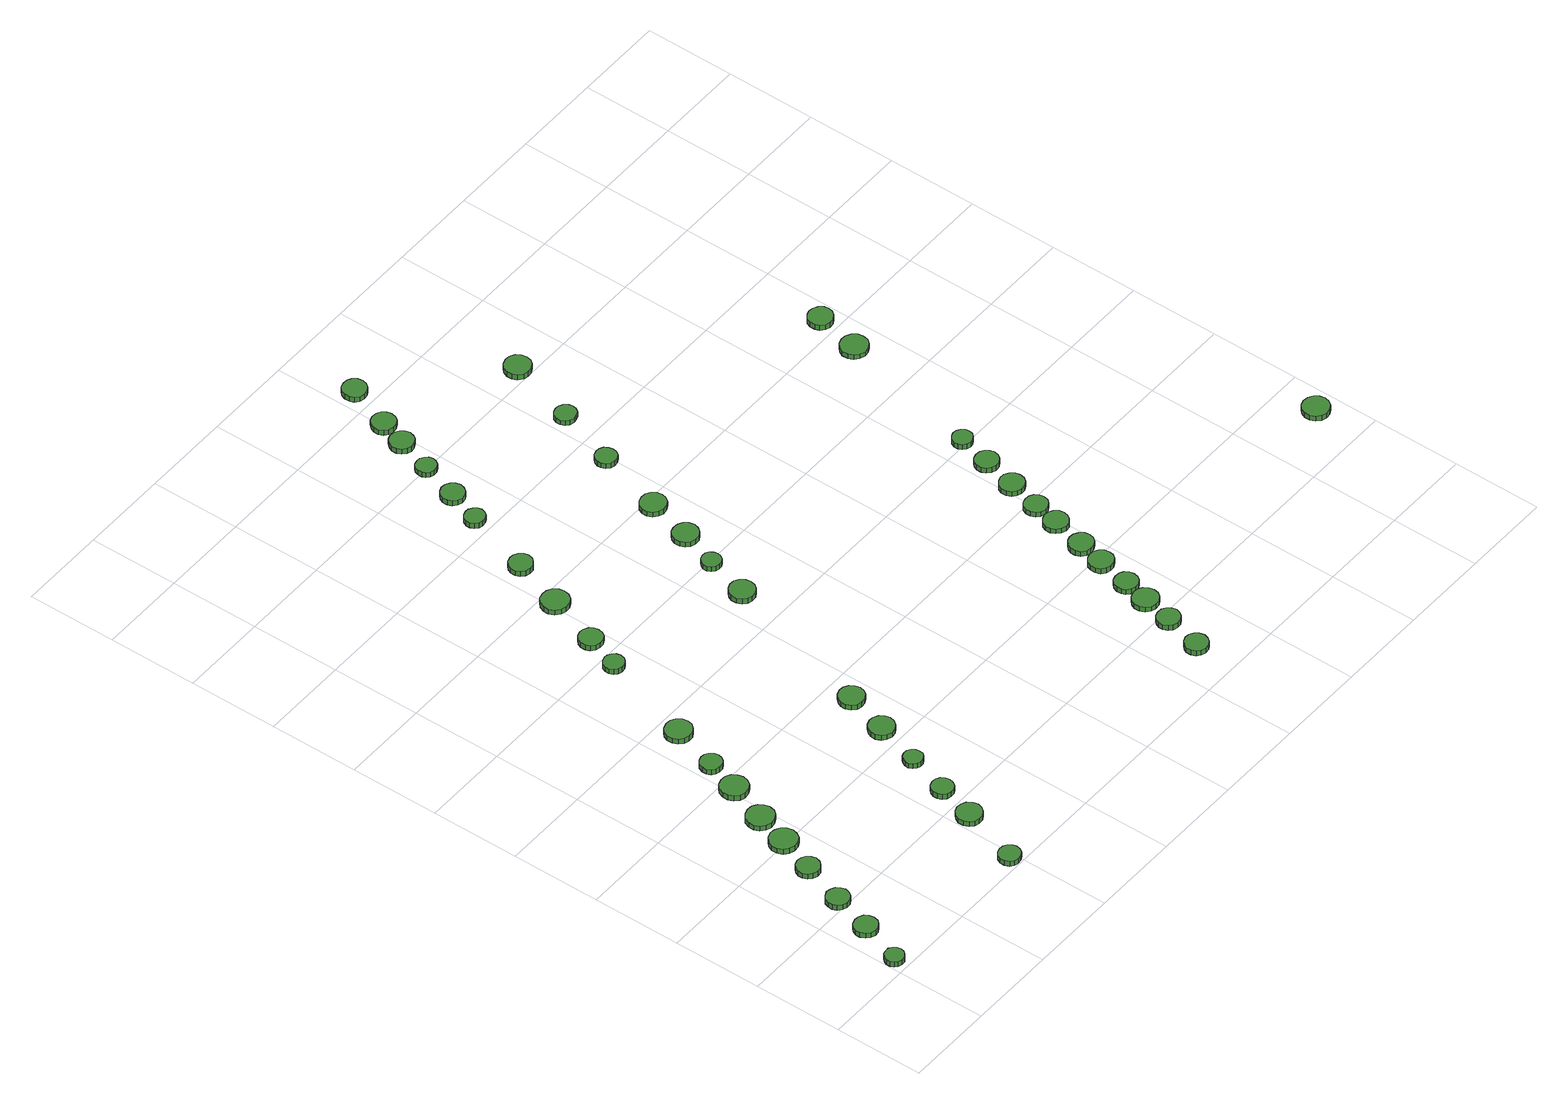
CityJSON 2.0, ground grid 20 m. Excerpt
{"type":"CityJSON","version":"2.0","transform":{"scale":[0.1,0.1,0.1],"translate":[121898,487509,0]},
"CityObjects":{
"tree1":{"type":"SolitaryVegetationObject","attributes":{"function":"something"},"geometry":[{"type":"MultiSurface","lod":"1","boundaries":[[[0,1,2,3,4,5,6,7,8,9,10,11,12,13,14]],[[15,16,17,18,19,20,21,22,23,24,25,26,27,28,29]],[[0,29,28,1]],[[1,28,27,2]],[[2,27,26,3]],[[3,26,25,4]],[[4,25,24,5]],[[5,24,23,6]],[[6,23,22,7]],[[7,22,21,8]],[[8,21,20,9]],[[9,20,19,10]],[[10,19,18,11]],[[11,18,17,12]],[[12,17,16,13]],[[13,16,15,14]],[[14,15,29,0]]]}]},
"tree2":{"type":"SolitaryVegetationObject","attributes":{"function":"something"},"geometry":[{"type":"MultiSurface","lod":"1","boundaries":[[[30,31,32,33,34,35,36,37,38,39,40,41,42,43,44]],[[45,46,47,48,49,50,51,52,53,54,55,56,57,58,59]],[[30,59,58,31]],[[31,58,57,32]],[[32,57,56,33]],[[33,56,55,34]],[[34,55,54,35]],[[35,54,53,36]],[[36,53,52,37]],[[37,52,51,38]],[[38,51,50,39]],[[39,50,49,40]],[[40,49,48,41]],[[41,48,47,42]],[[42,47,46,43]],[[43,46,45,44]],[[44,45,59,30]]]}]},
"tree3":{"type":"SolitaryVegetationObject","attributes":{"function":"something"},"geometry":[{"type":"MultiSurface","lod":"1","boundaries":[[[60,61,62,63,64,65,66,67,68,69,70,71,72,73,74]],[[75,76,77,78,79,80,81,82,83,84,85,86,87,88,89]],[[60,89,88,61]],[[61,88,87,62]],[[62,87,86,63]],[[63,86,85,64]],[[64,85,84,65]],[[65,84,83,66]],[[66,83,82,67]],[[67,82,81,68]],[[68,81,80,69]],[[69,80,79,70]],[[70,79,78,71]],[[71,78,77,72]],[[72,77,76,73]],[[73,76,75,74]],[[74,75,89,60]]]}]},
"tree4":{"type":"SolitaryVegetationObject","attributes":{"function":"something"},"geometry":[{"type":"MultiSurface","lod":"1","boundaries":[[[90,91,92,93,94,95,96,97,98,99,100,101,102,103,104]],[[105,106,107,108,109,110,111,112,113,114,115,116,117,118,119]],[[90,119,118,91]],[[91,118,117,92]],[[92,117,116,93]],[[93,116,115,94]],[[94,115,114,95]],[[95,114,113,96]],[[96,113,112,97]],[[97,112,111,98]],[[98,111,110,99]],[[99,110,109,100]],[[100,109,108,101]],[[101,108,107,102]],[[102,107,106,103]],[[103,106,105,104]],[[104,105,119,90]]]}]},
"tree5":{"type":"SolitaryVegetationObject","attributes":{"function":"something"},"geometry":[{"type":"MultiSurface","lod":"1","boundaries":[[[120,121,122,123,124,125,126,127,128,129,130,131,132,133,134]],[[135,136,137,138,139,140,141,142,143,144,145,146,147,148,149]],[[120,149,148,121]],[[121,148,147,122]],[[122,147,146,123]],[[123,146,145,124]],[[124,145,144,125]],[[125,144,143,126]],[[126,143,142,127]],[[127,142,141,128]],[[128,141,140,129]],[[129,140,139,130]],[[130,139,138,131]],[[131,138,137,132]],[[132,137,136,133]],[[133,136,135,134]],[[134,135,149,120]]]}]},
"tree6":{"type":"SolitaryVegetationObject","attributes":{"function":"something"},"geometry":[{"type":"MultiSurface","lod":"1","boundaries":[[[150,151,152,153,154,155,156,157,158,159,160,161,162,163,164]],[[165,166,167,168,169,170,171,172,173,174,175,176,177,178,179]],[[150,179,178,151]],[[151,178,177,152]],[[152,177,176,153]],[[153,176,175,154]],[[154,175,174,155]],[[155,174,173,156]],[[156,173,172,157]],[[157,172,171,158]],[[158,171,170,159]],[[159,170,169,160]],[[160,169,168,161]],[[161,168,167,162]],[[162,167,166,163]],[[163,166,165,164]],[[164,165,179,150]]]}]},
"tree7":{"type":"SolitaryVegetationObject","attributes":{"function":"something"},"geometry":[{"type":"MultiSurface","lod":"1","boundaries":[[[180,181,182,183,184,185,186,187,188,189,190,191,192,193,194]],[[195,196,197,198,199,200,201,202,203,204,205,206,207,208,209]],[[180,209,208,181]],[[181,208,207,182]],[[182,207,206,183]],[[183,206,205,184]],[[184,205,204,185]],[[185,204,203,186]],[[186,203,202,187]],[[187,202,201,188]],[[188,201,200,189]],[[189,200,199,190]],[[190,199,198,191]],[[191,198,197,192]],[[192,197,196,193]],[[193,196,195,194]],[[194,195,209,180]]]}]},
"tree8":{"type":"SolitaryVegetationObject","attributes":{"function":"something"},"geometry":[{"type":"MultiSurface","lod":"1","boundaries":[[[210,211,212,213,214,215,216,217,218,219,220,221,222,223,224]],[[225,226,227,228,229,230,231,232,233,234,235,236,237,238,239]],[[210,239,238,211]],[[211,238,237,212]],[[212,237,236,213]],[[213,236,235,214]],[[214,235,234,215]],[[215,234,233,216]],[[216,233,232,217]],[[217,232,231,218]],[[218,231,230,219]],[[219,230,229,220]],[[220,229,228,221]],[[221,228,227,222]],[[222,227,226,223]],[[223,226,225,224]],[[224,225,239,210]]]}]},
"tree9":{"type":"SolitaryVegetationObject","attributes":{"function":"something"},"geometry":[{"type":"MultiSurface","lod":"1","boundaries":[[[240,241,242,243,244,245,246,247,248,249,250,251,252,253,254]],[[255,256,257,258,259,260,261,262,263,264,265,266,267,268,269]],[[240,269,268,241]],[[241,268,267,242]],[[242,267,266,243]],[[243,266,265,244]],[[244,265,264,245]],[[245,264,263,246]],[[246,263,262,247]],[[247,262,261,248]],[[248,261,260,249]],[[249,260,259,250]],[[250,259,258,251]],[[251,258,257,252]],[[252,257,256,253]],[[253,256,255,254]],[[254,255,269,240]]]}]},
"tree10":{"type":"SolitaryVegetationObject","attributes":{"function":"something"},"geometry":[{"type":"MultiSurface","lod":"1","boundaries":[[[270,271,272,273,274,275,276,277,278,279,280,281,282,283,284]],[[285,286,287,288,289,290,291,292,293,294,295,296,297,298,299]],[[270,299,298,271]],[[271,298,297,272]],[[272,297,296,273]],[[273,296,295,274]],[[274,295,294,275]],[[275,294,293,276]],[[276,293,292,277]],[[277,292,291,278]],[[278,291,290,279]],[[279,290,289,280]],[[280,289,288,281]],[[281,288,287,282]],[[282,287,286,283]],[[283,286,285,284]],[[284,285,299,270]]]}]},
"tree11":{"type":"SolitaryVegetationObject","attributes":{"function":"something"},"geometry":[{"type":"MultiSurface","lod":"1","boundaries":[[[300,301,302,303,304,305,306,307,308,309,310,311,312,313,314]],[[315,316,317,318,319,320,321,322,323,324,325,326,327,328,329]],[[300,329,328,301]],[[301,328,327,302]],[[302,327,326,303]],[[303,326,325,304]],[[304,325,324,305]],[[305,324,323,306]],[[306,323,322,307]],[[307,322,321,308]],[[308,321,320,309]],[[309,320,319,310]],[[310,319,318,311]],[[311,318,317,312]],[[312,317,316,313]],[[313,316,315,314]],[[314,315,329,300]]]}]},
"tree12":{"type":"SolitaryVegetationObject","attributes":{"function":"something"},"geometry":[{"type":"MultiSurface","lod":"1","boundaries":[[[330,331,332,333,334,335,336,337,338,339,340,341,342,343,344]],[[345,346,347,348,349,350,351,352,353,354,355,356,357,358,359]],[[330,359,358,331]],[[331,358,357,332]],[[332,357,356,333]],[[333,356,355,334]],[[334,355,354,335]],[[335,354,353,336]],[[336,353,352,337]],[[337,352,351,338]],[[338,351,350,339]],[[339,350,349,340]],[[340,349,348,341]],[[341,348,347,342]],[[342,347,346,343]],[[343,346,345,344]],[[344,345,359,330]]]}]},
"tree13":{"type":"SolitaryVegetationObject","attributes":{"function":"something"},"geometry":[{"type":"MultiSurface","lod":"1","boundaries":[[[360,361,362,363,364,365,366,367,368,369,370,371,372,373,374]],[[375,376,377,378,379,380,381,382,383,384,385,386,387,388,389]],[[360,389,388,361]],[[361,388,387,362]],[[362,387,386,363]],[[363,386,385,364]],[[364,385,384,365]],[[365,384,383,366]],[[366,383,382,367]],[[367,382,381,368]],[[368,381,380,369]],[[369,380,379,370]],[[370,379,378,371]],[[371,378,377,372]],[[372,377,376,373]],[[373,376,375,374]],[[374,375,389,360]]]}]},
"tree14":{"type":"SolitaryVegetationObject","attributes":{"function":"something"},"geometry":[{"type":"MultiSurface","lod":"1","boundaries":[[[390,391,392,393,394,395,396,397,398,399,400,401,402,403,404]],[[405,406,407,408,409,410,411,412,413,414,415,416,417,418,419]],[[390,419,418,391]],[[391,418,417,392]],[[392,417,416,393]],[[393,416,415,394]],[[394,415,414,395]],[[395,414,413,396]],[[396,413,412,397]],[[397,412,411,398]],[[398,411,410,399]],[[399,410,409,400]],[[400,409,408,401]],[[401,408,407,402]],[[402,407,406,403]],[[403,406,405,404]],[[404,405,419,390]]]}]},
"tree15":{"type":"SolitaryVegetationObject","attributes":{"function":"something"},"geometry":[{"type":"MultiSurface","lod":"1","boundaries":[[[420,421,422,423,424,425,426,427,428,429,430,431,432,433,434]],[[435,436,437,438,439,440,441,442,443,444,445,446,447,448,449]],[[420,449,448,421]],[[421,448,447,422]],[[422,447,446,423]],[[423,446,445,424]],[[424,445,444,425]],[[425,444,443,426]],[[426,443,442,427]],[[427,442,441,428]],[[428,441,440,429]],[[429,440,439,430]],[[430,439,438,431]],[[431,438,437,432]],[[432,437,436,433]],[[433,436,435,434]],[[434,435,449,420]]]}]},
"tree16":{"type":"SolitaryVegetationObject","attributes":{"function":"something"},"geometry":[{"type":"MultiSurface","lod":"1","boundaries":[[[450,451,452,453,454,455,456,457,458,459,460,461,462,463,464]],[[465,466,467,468,469,470,471,472,473,474,475,476,477,478,479]],[[450,479,478,451]],[[451,478,477,452]],[[452,477,476,453]],[[453,476,475,454]],[[454,475,474,455]],[[455,474,473,456]],[[456,473,472,457]],[[457,472,471,458]],[[458,471,470,459]],[[459,470,469,460]],[[460,469,468,461]],[[461,468,467,462]],[[462,467,466,463]],[[463,466,465,464]],[[464,465,479,450]]]}]},
"tree17":{"type":"SolitaryVegetationObject","attributes":{"function":"something"},"geometry":[{"type":"MultiSurface","lod":"1","boundaries":[[[480,481,482,483,484,485,486,487,488,489,490,491,492,493,494]],[[495,496,497,498,499,500,501,502,503,504,505,506,507,508,509]],[[480,509,508,481]],[[481,508,507,482]],[[482,507,506,483]],[[483,506,505,484]],[[484,505,504,485]],[[485,504,503,486]],[[486,503,502,487]],[[487,502,501,488]],[[488,501,500,489]],[[489,500,499,490]],[[490,499,498,491]],[[491,498,497,492]],[[492,497,496,493]],[[493,496,495,494]],[[494,495,509,480]]]}]},
"tree18":{"type":"SolitaryVegetationObject","attributes":{"function":"something"},"geometry":[{"type":"MultiSurface","lod":"1","boundaries":[[[510,511,512,513,514,515,516,517,518,519,520,521,522,523,524]],[[525,526,527,528,529,530,531,532,533,534,535,536,537,538,539]],[[510,539,538,511]],[[511,538,537,512]],[[512,537,536,513]],[[513,536,535,514]],[[514,535,534,515]],[[515,534,533,516]],[[516,533,532,517]],[[517,532,531,518]],[[518,531,530,519]],[[519,530,529,520]],[[520,529,528,521]],[[521,528,527,522]],[[522,527,526,523]],[[523,526,525,524]],[[524,525,539,510]]]}]},
"tree19":{"type":"SolitaryVegetationObject","attributes":{"function":"something"},"geometry":[{"type":"MultiSurface","lod":"1","boundaries":[[[540,541,542,543,544,545,546,547,548,549,550,551,552,553,554]],[[555,556,557,558,559,560,561,562,563,564,565,566,567,568,569]],[[540,569,568,541]],[[541,568,567,542]],[[542,567,566,543]],[[543,566,565,544]],[[544,565,564,545]],[[545,564,563,546]],[[546,563,562,547]],[[547,562,561,548]],[[548,561,560,549]],[[549,560,559,550]],[[550,559,558,551]],[[551,558,557,552]],[[552,557,556,553]],[[553,556,555,554]],[[554,555,569,540]]]}]},
"tree20":{"type":"SolitaryVegetationObject","attributes":{"function":"something"},"geometry":[{"type":"MultiSurface","lod":"1","boundaries":[[[570,571,572,573,574,575,576,577,578,579,580,581,582,583,584]],[[585,586,587,588,589,590,591,592,593,594,595,596,597,598,599]],[[570,599,598,571]],[[571,598,597,572]],[[572,597,596,573]],[[573,596,595,574]],[[574,595,594,575]],[[575,594,593,576]],[[576,593,592,577]],[[577,592,591,578]],[[578,591,590,579]],[[579,590,589,580]],[[580,589,588,581]],[[581,588,587,582]],[[582,587,586,583]],[[583,586,585,584]],[[584,585,599,570]]]}]},
"tree21":{"type":"SolitaryVegetationObject","attributes":{"function":"something"},"geometry":[{"type":"MultiSurface","lod":"1","boundaries":[[[600,601,602,603,604,605,606,607,608,609,610,611,612,613,614]],[[615,616,617,618,619,620,621,622,623,624,625,626,627,628,629]],[[600,629,628,601]],[[601,628,627,602]],[[602,627,626,603]],[[603,626,625,604]],[[604,625,624,605]],[[605,624,623,606]],[[606,623,622,607]],[[607,622,621,608]],[[608,621,620,609]],[[609,620,619,610]],[[610,619,618,611]],[[611,618,617,612]],[[612,617,616,613]],[[613,616,615,614]],[[614,615,629,600]]]}]},
"tree22":{"type":"SolitaryVegetationObject","attributes":{"function":"something"},"geometry":[{"type":"MultiSurface","lod":"1","boundaries":[[[630,631,632,633,634,635,636,637,638,639,640,641,642,643,644]],[[645,646,647,648,649,650,651,652,653,654,655,656,657,658,659]],[[630,659,658,631]],[[631,658,657,632]],[[632,657,656,633]],[[633,656,655,634]],[[634,655,654,635]],[[635,654,653,636]],[[636,653,652,637]],[[637,652,651,638]],[[638,651,650,639]],[[639,650,649,640]],[[640,649,648,641]],[[641,648,647,642]],[[642,647,646,643]],[[643,646,645,644]],[[644,645,659,630]]]}]},
"tree23":{"type":"SolitaryVegetationObject","attributes":{"function":"something"},"geometry":[{"type":"MultiSurface","lod":"1","boundaries":[[[660,661,662,663,664,665,666,667,668,669,670,671,672,673,674]],[[675,676,677,678,679,680,681,682,683,684,685,686,687,688,689]],[[660,689,688,661]],[[661,688,687,662]],[[662,687,686,663]],[[663,686,685,664]],[[664,685,684,665]],[[665,684,683,666]],[[666,683,682,667]],[[667,682,681,668]],[[668,681,680,669]],[[669,680,679,670]],[[670,679,678,671]],[[671,678,677,672]],[[672,677,676,673]],[[673,676,675,674]],[[674,675,689,660]]]}]},
"tree24":{"type":"SolitaryVegetationObject","attributes":{"function":"something"},"geometry":[{"type":"MultiSurface","lod":"1","boundaries":[[[690,691,692,693,694,695,696,697,698,699,700,701,702,703,704]],[[705,706,707,708,709,710,711,712,713,714,715,716,717,718,719]],[[690,719,718,691]],[[691,718,717,692]],[[692,717,716,693]],[[693,716,715,694]],[[694,715,714,695]],[[695,714,713,696]],[[696,713,712,697]],[[697,712,711,698]],[[698,711,710,699]],[[699,710,709,700]],[[700,709,708,701]],[[701,708,707,702]],[[702,707,706,703]],[[703,706,705,704]],[[704,705,719,690]]]}]},
"tree25":{"type":"SolitaryVegetationObject","attributes":{"function":"something"},"geometry":[{"type":"MultiSurface","lod":"1","boundaries":[[[720,721,722,723,724,725,726,727,728,729,730,731,732,733,734]],[[735,736,737,738,739,740,741,742,743,744,745,746,747,748,749]],[[720,749,748,721]],[[721,748,747,722]],[[722,747,746,723]],[[723,746,745,724]],[[724,745,744,725]],[[725,744,743,726]],[[726,743,742,727]],[[727,742,741,728]],[[728,741,740,729]],[[729,740,739,730]],[[730,739,738,731]],[[731,738,737,732]],[[732,737,736,733]],[[733,736,735,734]],[[734,735,749,720]]]}]},
"tree26":{"type":"SolitaryVegetationObject","attributes":{"function":"something"},"geometry":[{"type":"MultiSurface","lod":"1","boundaries":[[[750,751,752,753,754,755,756,757,758,759,760,761,762,763,764]],[[765,766,767,768,769,770,771,772,773,774,775,776,777,778,779]],[[750,779,778,751]],[[751,778,777,752]],[[752,777,776,753]],[[753,776,775,754]],[[754,775,774,755]],[[755,774,773,756]],[[756,773,772,757]],[[757,772,771,758]],[[758,771,770,759]],[[759,770,769,760]],[[760,769,768,761]],[[761,768,767,762]],[[762,767,766,763]],[[763,766,765,764]],[[764,765,779,750]]]}]},
"tree27":{"type":"SolitaryVegetationObject","attributes":{"function":"something"},"geometry":[{"type":"MultiSurface","lod":"1","boundaries":[[[780,781,782,783,784,785,786,787,788,789,790,791,792,793,794]],[[795,796,797,798,799,800,801,802,803,804,805,806,807,808,809]],[[780,809,808,781]],[[781,808,807,782]],[[782,807,806,783]],[[783,806,805,784]],[[784,805,804,785]],[[785,804,803,786]],[[786,803,802,787]],[[787,802,801,788]],[[788,801,800,789]],[[789,800,799,790]],[[790,799,798,791]],[[791,798,797,792]],[[792,797,796,793]],[[793,796,795,794]],[[794,795,809,780]]]}]},
"tree28":{"type":"SolitaryVegetationObject","attributes":{"function":"something"},"geometry":[{"type":"MultiSurface","lod":"1","boundaries":[[[810,811,812,813,814,815,816,817,818,819,820,821,822,823,824]],[[825,826,827,828,829,830,831,832,833,834,835,836,837,838,839]],[[810,839,838,811]],[[811,838,837,812]],[[812,837,836,813]],[[813,836,835,814]],[[814,835,834,815]],[[815,834,833,816]],[[816,833,832,817]],[[817,832,831,818]],[[818,831,830,819]],[[819,830,829,820]],[[820,829,828,821]],[[821,828,827,822]],[[822,827,826,823]],[[823,826,825,824]],[[824,825,839,810]]]}]},
"tree29":{"type":"SolitaryVegetationObject","attributes":{"function":"something"},"geometry":[{"type":"MultiSurface","lod":"1","boundaries":[[[840,841,842,843,844,845,846,847,848,849,850,851,852,853,854]],[[855,856,857,858,859,860,861,862,863,864,865,866,867,868,869]],[[840,869,868,841]],[[841,868,867,842]],[[842,867,866,843]],[[843,866,865,844]],[[844,865,864,845]],[[845,864,863,846]],[[846,863,862,847]],[[847,862,861,848]],[[848,861,860,849]],[[849,860,859,850]],[[850,859,858,851]],[[851,858,857,852]],[[852,857,856,853]],[[853,856,855,854]],[[854,855,869,840]]]}]},
"tree30":{"type":"SolitaryVegetationObject","attributes":{"function":"something"},"geometry":[{"type":"MultiSurface","lod":"1","boundaries":[[[870,871,872,873,874,875,876,877,878,879,880,881,882,883,884]],[[885,886,887,888,889,890,891,892,893,894,895,896,897,898,899]],[[870,899,898,871]],[[871,898,897,872]],[[872,897,896,873]],[[873,896,895,874]],[[874,895,894,875]],[[875,894,893,876]],[[876,893,892,877]],[[877,892,891,878]],[[878,891,890,879]],[[879,890,889,880]],[[880,889,888,881]],[[881,888,887,882]],[[882,887,886,883]],[[883,886,885,884]],[[884,885,899,870]]]}]},
"tree31":{"type":"SolitaryVegetationObject","attributes":{"function":"something"},"geometry":[{"type":"MultiSurface","lod":"1","boundaries":[[[900,901,902,903,904,905,906,907,908,909,910,911,912,913,914]],[[915,916,917,918,919,920,921,922,923,924,925,926,927,928,929]],[[900,929,928,901]],[[901,928,927,902]],[[902,927,926,903]],[[903,926,925,904]],[[904,925,924,905]],[[905,924,923,906]],[[906,923,922,907]],[[907,922,921,908]],[[908,921,920,909]],[[909,920,919,910]],[[910,919,918,911]],[[911,918,917,912]],[[912,917,916,913]],[[913,916,915,914]],[[914,915,929,900]]]}]},
"tree32":{"type":"SolitaryVegetationObject","attributes":{"function":"something"},"geometry":[{"type":"MultiSurface","lod":"1","boundaries":[[[930,931,932,933,934,935,936,937,938,939,940,941,942,943,944]],[[945,946,947,948,949,950,951,952,953,954,955,956,957,958,959]],[[930,959,958,931]],[[931,958,957,932]],[[932,957,956,933]],[[933,956,955,934]],[[934,955,954,935]],[[935,954,953,936]],[[936,953,952,937]],[[937,952,951,938]],[[938,951,950,939]],[[939,950,949,940]],[[940,949,948,941]],[[941,948,947,942]],[[942,947,946,943]],[[943,946,945,944]],[[944,945,959,930]]]}]},
"tree33":{"type":"SolitaryVegetationObject","attributes":{"function":"something"},"geometry":[{"type":"MultiSurface","lod":"1","boundaries":[[[960,961,962,963,964,965,966,967,968,969,970,971,972,973,974]],[[975,976,977,978,979,980,981,982,983,984,985,986,987,988,989]],[[960,989,988,961]],[[961,988,987,962]],[[962,987,986,963]],[[963,986,985,964]],[[964,985,984,965]],[[965,984,983,966]],[[966,983,982,967]],[[967,982,981,968]],[[968,981,980,969]],[[969,980,979,970]],[[970,979,978,971]],[[971,978,977,972]],[[972,977,976,973]],[[973,976,975,974]],[[974,975,989,960]]]}]},
"tree34":{"type":"SolitaryVegetationObject","attributes":{"function":"something"},"geometry":[{"type":"MultiSurface","lod":"1","boundaries":[[[990,991,992,993,994,995,996,997,998,999,1000,1001,1002,1003,1004]],[[1005,1006,1007,1008,1009,1010,1011,1012,1013,1014,1015,1016,1017,1018,1019]],[[990,1019,1018,991]],[[991,1018,1017,992]],[[992,1017,1016,993]],[[993,1016,1015,994]],[[994,1015,1014,995]],[[995,1014,1013,996]],[[996,1013,1012,997]],[[997,1012,1011,998]],[[998,1011,1010,999]],[[999,1010,1009,1000]],[[1000,1009,1008,1001]],[[1001,1008,1007,1002]],[[1002,1007,1006,1003]],[[1003,1006,1005,1004]],[[1004,1005,1019,990]]]}]},
"tree35":{"type":"SolitaryVegetationObject","attributes":{"function":"something"},"geometry":[{"type":"MultiSurface","lod":"1","boundaries":[[[1020,1021,1022,1023,1024,1025,1026,1027,1028,1029,1030,1031,1032,1033,1034]],[[1035,1036,1037,1038,1039,1040,1041,1042,1043,1044,1045,1046,1047,1048,1049]],[[1020,1049,1048,1021]],[[1021,1048,1047,1022]],[[1022,1047,1046,1023]],[[1023,1046,1045,1024]],[[1024,1045,1044,1025]],[[1025,1044,1043,1026]],[[1026,1043,1042,1027]],[[1027,1042,1041,1028]],[[1028,1041,1040,1029]],[[1029,1040,1039,1030]],[[1030,1039,1038,1031]],[[1031,1038,1037,1032]],[[1032,1037,1036,1033]],[[1033,1036,1035,1034]],[[1034,1035,1049,1020]]]}]},
"tree36":{"type":"SolitaryVegetationObject","attributes":{"function":"something"},"geometry":[{"type":"MultiSurface","lod":"1","boundaries":[[[1050,1051,1052,1053,1054,1055,1056,1057,1058,1059,1060,1061,1062,1063,1064]],[[1065,1066,1067,1068,1069,1070,1071,1072,1073,1074,1075,1076,1077,1078,1079]],[[1050,1079,1078,1051]],[[1051,1078,1077,1052]],[[1052,1077,1076,1053]],[[1053,1076,1075,1054]],[[1054,1075,1074,1055]],[[1055,1074,1073,1056]],[[1056,1073,1072,1057]],[[1057,1072,1071,1058]],[[1058,1071,1070,1059]],[[1059,1070,1069,1060]],[[1060,1069,1068,1061]],[[1061,1068,1067,1062]],[[1062,1067,1066,1063]],[[1063,1066,1065,1064]],[[1064,1065,1079,1050]]]}]},
"tree37":{"type":"SolitaryVegetationObject","attributes":{"function":"something"},"geometry":[{"type":"MultiSurface","lod":"1","boundaries":[[[1080,1081,1082,1083,1084,1085,1086,1087,1088,1089,1090,1091,1092,1093,1094]],[[1095,1096,1097,1098,1099,1100,1101,1102,1103,1104,1105,1106,1107,1108,1109]],[[1080,1109,1108,1081]],[[1081,1108,1107,1082]],[[1082,1107,1106,1083]],[[1083,1106,1105,1084]],[[1084,1105,1104,1085]],[[1085,1104,1103,1086]],[[1086,1103,1102,1087]],[[1087,1102,1101,1088]],[[1088,1101,1100,1089]],[[1089,1100,1099,1090]],[[1090,1099,1098,1091]],[[1091,1098,1097,1092]],[[1092,1097,1096,1093]],[[1093,1096,1095,1094]],[[1094,1095,1109,1080]]]}]},
"tree38":{"type":"SolitaryVegetationObject","attributes":{"function":"something"},"geometry":[{"type":"MultiSurface","lod":"1","boundaries":[[[1110,1111,1112,1113,1114,1115,1116,1117,1118,1119,1120,1121,1122,1123,1124]],[[1125,1126,1127,1128,1129,1130,1131,1132,1133,1134,1135,1136,1137,1138,1139]],[[1110,1139,1138,1111]],[[1111,1138,1137,1112]],[[1112,1137,1136,1113]],[[1113,1136,1135,1114]],[[1114,1135,1134,1115]],[[1115,1134,1133,1116]],[[1116,1133,1132,1117]],[[1117,1132,1131,1118]],[[1118,1131,1130,1119]],[[1119,1130,1129,1120]],[[1120,1129,1128,1121]],[[1121,1128,1127,1122]],[[1122,1127,1126,1123]],[[1123,1126,1125,1124]],[[1124,1125,1139,1110]]]}]},
"tree39":{"type":"SolitaryVegetationObject","attributes":{"function":"something"},"geometry":[{"type":"MultiSurface","lod":"1","boundaries":[[[1140,1141,1142,1143,1144,1145,1146,1147,1148,1149,1150,1151,1152,1153,1154]],[[1155,1156,1157,1158,1159,1160,1161,1162,1163,1164,1165,1166,1167,1168,1169]],[[1140,1169,1168,1141]],[[1141,1168,1167,1142]],[[1142,1167,1166,1143]],[[1143,1166,1165,1144]],[[1144,1165,1164,1145]],[[1145,1164,1163,1146]],[[1146,1163,1162,1147]],[[1147,1162,1161,1148]],[[1148,1161,1160,1149]],[[1149,1160,1159,1150]],[[1150,1159,1158,1151]],[[1151,1158,1157,1152]],[[1152,1157,1156,1153]],[[1153,1156,1155,1154]],[[1154,1155,1169,1140]]]}]},
"tree40":{"type":"SolitaryVegetationObject","attributes":{"function":"something"},"geometry":[{"type":"MultiSurface","lod":"1","boundaries":[[[1170,1171,1172,1173,1174,1175,1176,1177,1178,1179,1180,1181,1182,1183,1184]],[[1185,1186,1187,1188,1189,1190,1191,1192,1193,1194,1195,1196,1197,1198,1199]],[[1170,1199,1198,1171]],[[1171,1198,1197,1172]],[[1172,1197,1196,1173]],[[1173,1196,1195,1174]],[[1174,1195,1194,1175]],[[1175,1194,1193,1176]],[[1176,1193,1192,1177]],[[1177,1192,1191,1178]],[[1178,1191,1190,1179]],[[1179,1190,1189,1180]],[[1180,1189,1188,1181]],[[1181,1188,1187,1182]],[[1182,1187,1186,1183]],[[1183,1186,1185,1184]],[[1184,1185,1199,1170]]]}]},
"tree41":{"type":"SolitaryVegetationObject","attributes":{"function":"something"},"geometry":[{"type":"MultiSurface","lod":"1","boundaries":[[[1200,1201,1202,1203,1204,1205,1206,1207,1208,1209,1210,1211,1212,1213,1214]],[[1215,1216,1217,1218,1219,1220,1221,1222,1223,1224,1225,1226,1227,1228,1229]],[[1200,1229,1228,1201]],[[1201,1228,1227,1202]],[[1202,1227,1226,1203]],[[1203,1226,1225,1204]],[[1204,1225,1224,1205]],[[1205,1224,1223,1206]],[[1206,1223,1222,1207]],[[1207,1222,1221,1208]],[[1208,1221,1220,1209]],[[1209,1220,1219,1210]],[[1210,1219,1218,1211]],[[1211,1218,1217,1212]],[[1212,1217,1216,1213]],[[1213,1216,1215,1214]],[[1214,1215,1229,1200]]]}]},
"tree42":{"type":"SolitaryVegetationObject","attributes":{"function":"something"},"geometry":[{"type":"MultiSurface","lod":"1","boundaries":[[[1230,1231,1232,1233,1234,1235,1236,1237,1238,1239,1240,1241,1242,1243,1244]],[[1245,1246,1247,1248,1249,1250,1251,1252,1253,1254,1255,1256,1257,1258,1259]],[[1230,1259,1258,1231]],[[1231,1258,1257,1232]],[[1232,1257,1256,1233]],[[1233,1256,1255,1234]],[[1234,1255,1254,1235]],[[1235,1254,1253,1236]],[[1236,1253,1252,1237]],[[1237,1252,1251,1238]],[[1238,1251,1250,1239]],[[1239,1250,1249,1240]],[[1240,1249,1248,1241]],[[1241,1248,1247,1242]],[[1242,1247,1246,1243]],[[1243,1246,1245,1244]],[[1244,1245,1259,1230]]]}]},
"tree43":{"type":"SolitaryVegetationObject","attributes":{"function":"something"},"geometry":[{"type":"MultiSurface","lod":"1","boundaries":[[[1260,1261,1262,1263,1264,1265,1266,1267,1268,1269,1270,1271,1272,1273,1274]],[[1275,1276,1277,1278,1279,1280,1281,1282,1283,1284,1285,1286,1287,1288,1289]],[[1260,1289,1288,1261]],[[1261,1288,1287,1262]],[[1262,1287,1286,1263]],[[1263,1286,1285,1264]],[[1264,1285,1284,1265]],[[1265,1284,1283,1266]],[[1266,1283,1282,1267]],[[1267,1282,1281,1268]],[[1268,1281,1280,1269]],[[1269,1280,1279,1270]],[[1270,1279,1278,1271]],[[1271,1278,1277,1272]],[[1272,1277,1276,1273]],[[1273,1276,1275,1274]],[[1274,1275,1289,1260]]]}]},
"tree44":{"type":"SolitaryVegetationObject","attributes":{"function":"something"},"geometry":[{"type":"MultiSurface","lod":"1","boundaries":[[[1290,1291,1292,1293,1294,1295,1296,1297,1298,1299,1300,1301,1302,1303,1304]],[[1305,1306,1307,1308,1309,1310,1311,1312,1313,1314,1315,1316,1317,1318,1319]],[[1290,1319,1318,1291]],[[1291,1318,1317,1292]],[[1292,1317,1316,1293]],[[1293,1316,1315,1294]],[[1294,1315,1314,1295]],[[1295,1314,1313,1296]],[[1296,1313,1312,1297]],[[1297,1312,1311,1298]],[[1298,1311,1310,1299]],[[1299,1310,1309,1300]],[[1300,1309,1308,1301]],[[1301,1308,1307,1302]],[[1302,1307,1306,1303]],[[1303,1306,1305,1304]],[[1304,1305,1319,1290]]]}]},
"tree45":{"type":"SolitaryVegetationObject","attributes":{"function":"something"},"geometry":[{"type":"MultiSurface","lod":"1","boundaries":[[[1320,1321,1322,1323,1324,1325,1326,1327,1328,1329,1330,1331,1332,1333,1334]],[[1335,1336,1337,1338,1339,1340,1341,1342,1343,1344,1345,1346,1347,1348,1349]],[[1320,1349,1348,1321]],[[1321,1348,1347,1322]],[[1322,1347,1346,1323]],[[1323,1346,1345,1324]],[[1324,1345,1344,1325]],[[1325,1344,1343,1326]],[[1326,1343,1342,1327]],[[1327,1342,1341,1328]],[[1328,1341,1340,1329]],[[1329,1340,1339,1330]],[[1330,1339,1338,1331]],[[1331,1338,1337,1332]],[[1332,1337,1336,1333]],[[1333,1336,1335,1334]],[[1334,1335,1349,1320]]]}]},
"tree46":{"type":"SolitaryVegetationObject","attributes":{"function":"something"},"geometry":[{"type":"MultiSurface","lod":"1","boundaries":[[[1350,1351,1352,1353,1354,1355,1356,1357,1358,1359,1360,1361,1362,1363,1364]],[[1365,1366,1367,1368,1369,1370,1371,1372,1373,1374,1375,1376,1377,1378,1379]],[[1350,1379,1378,1351]],[[1351,1378,1377,1352]],[[1352,1377,1376,1353]],[[1353,1376,1375,1354]],[[1354,1375,1374,1355]],[[1355,1374,1373,1356]],[[1356,1373,1372,1357]],[[1357,1372,1371,1358]],[[1358,1371,1370,1359]],[[1359,1370,1369,1360]],[[1360,1369,1368,1361]],[[1361,1368,1367,1362]],[[1362,1367,1366,1363]],[[1363,1366,1365,1364]],[[1364,1365,1379,1350]]]}]}
},
"vertices":[
[44,31,16],[42,40,16],[37,47,16],[30,52,16],[21,52,16],[12,50,16],[6,44,16],[2,36,16],[2,27,16],[6,19,16],[12,13,16],[21,10,16],[30,11,16],[37,16,16],[42,23,16],[42,23,3],[37,16,3],[30,11,3],[21,10,3],[12,13,3],[6,19,3],[2,27,3],[2,36,3],[6,44,3],[12,50,3],[21,52,3],[30,52,3],[37,47,3],[42,40,3],[44,31,3],
[82,128,16],[80,138,16],[74,147,16],[64,152,16],[54,153,16],[43,150,16],[36,143,16],[31,133,16],[31,123,16],[36,113,16],[43,106,16],[54,102,16],[64,103,16],[74,109,16],[80,117,16],[80,117,3],[74,109,3],[64,103,3],[54,102,3],[43,106,3],[36,113,3],[31,123,3],[31,133,3],[36,143,3],[43,150,3],[54,153,3],[64,152,3],[74,147,3],[80,138,3],[82,128,3],
[111,219,16],[108,229,16],[102,238,16],[93,243,16],[82,245,16],[72,241,16],[64,234,16],[60,224,16],[60,214,16],[64,204,16],[72,197,16],[82,193,16],[93,194,16],[102,200,16],[108,208,16],[108,208,3],[102,200,3],[93,194,3],[82,193,3],[72,197,3],[64,204,3],[60,214,3],[60,224,3],[64,234,3],[72,241,3],[82,245,3],[93,243,3],[102,238,3],[108,229,3],[111,219,3],
[145,319,16],[142,329,16],[136,338,16],[127,343,16],[116,344,16],[106,341,16],[98,334,16],[94,324,16],[94,314,16],[98,304,16],[106,297,16],[116,293,16],[127,294,16],[136,300,16],[142,308,16],[142,308,3],[136,300,3],[127,294,3],[116,293,3],[106,297,3],[98,304,3],[94,314,3],[94,324,3],[98,334,3],[106,341,3],[116,344,3],[127,343,3],[136,338,3],[142,329,3],[145,319,3],
[179,402,17],[176,415,17],[169,425,17],[158,431,17],[145,433,17],[133,429,17],[123,420,17],[118,408,17],[118,396,17],[123,384,17],[133,376,17],[145,372,17],[158,373,17],[169,379,17],[176,390,17],[176,390,4],[169,379,4],[158,373,4],[145,372,4],[133,376,4],[123,384,4],[118,396,4],[118,408,4],[123,420,4],[133,429,4],[145,433,4],[158,431,4],[169,425,4],[176,415,4],[179,402,4],
[204,479,16],[201,491,16],[194,501,16],[183,508,16],[170,509,16],[158,505,16],[148,497,16],[143,485,16],[143,472,16],[148,461,16],[158,452,16],[170,448,16],[183,450,16],[194,456,16],[201,466,16],[201,466,3],[194,456,3],[183,450,3],[170,448,3],[158,452,3],[148,461,3],[143,472,3],[143,485,3],[148,497,3],[158,505,3],[170,509,3],[183,508,3],[194,501,3],[201,491,3],[204,479,3],
[239,571,16],[236,583,16],[229,594,16],[218,600,16],[205,601,16],[193,597,16],[184,589,16],[179,577,16],[179,564,16],[184,553,16],[193,544,16],[205,540,16],[218,542,16],[229,548,16],[236,558,16],[236,558,3],[229,548,3],[218,542,3],[205,540,3],[193,544,3],[184,553,3],[179,564,3],[179,577,3],[184,589,3],[193,597,3],[205,601,3],[218,600,3],[229,594,3],[236,583,3],[239,571,3],
[412,26,15],[410,35,15],[404,43,15],[395,48,15],[385,49,15],[376,46,15],[369,40,15],[365,31,15],[365,21,15],[369,11,15],[376,5,15],[385,2,15],[395,3,15],[404,8,15],[410,16,15],[410,16,2],[404,8,2],[395,3,2],[385,2,2],[376,5,2],[369,11,2],[365,21,2],[365,31,2],[369,40,2],[376,46,2],[385,49,2],[395,48,2],[404,43,2],[410,35,2],[412,26,2],
[258,647,16],[256,657,16],[250,665,16],[242,670,16],[232,671,16],[222,668,16],[215,662,16],[211,652,16],[211,642,16],[215,633,16],[222,627,16],[232,624,16],[242,625,16],[250,630,16],[256,638,16],[256,638,3],[250,630,3],[242,625,3],[232,624,3],[222,627,3],[215,633,3],[211,642,3],[211,652,3],[215,662,3],[222,668,3],[232,671,3],[242,670,3],[250,665,3],[256,657,3],[258,647,3],
[459,158,16],[456,169,16],[449,179,16],[439,184,16],[427,186,16],[416,182,16],[408,174,16],[403,164,16],[403,152,16],[408,141,16],[416,133,16],[427,130,16],[439,131,16],[449,137,16],[456,146,16],[456,146,4],[449,137,4],[439,131,4],[427,130,4],[416,133,4],[408,141,4],[403,152,4],[403,164,4],[408,174,4],[416,182,4],[427,186,4],[439,184,4],[449,179,4],[456,169,4],[459,158,4],
[296,753,17],[294,765,17],[286,775,17],[276,781,17],[264,782,17],[252,778,17],[243,770,17],[238,759,17],[238,747,17],[243,736,17],[252,728,17],[264,724,17],[276,725,17],[286,731,17],[294,741,17],[294,741,4],[286,731,4],[276,725,4],[264,724,4],[252,728,4],[243,736,4],[238,747,4],[238,759,4],[243,770,4],[252,778,4],[264,782,4],[276,781,4],[286,775,4],[294,765,4],[296,753,4],
[480,244,16],[478,254,16],[472,262,16],[464,267,16],[454,268,16],[444,265,16],[437,258,16],[433,249,16],[433,239,16],[437,230,16],[444,223,16],[454,220,16],[464,221,16],[472,226,16],[478,235,16],[478,235,3],[472,226,3],[464,221,3],[454,220,3],[444,223,3],[437,230,3],[433,239,3],[433,249,3],[437,258,3],[444,265,3],[454,268,3],[464,267,3],[472,262,3],[478,254,3],[480,244,3],
[508,341,15],[507,349,15],[502,356,15],[494,361,15],[485,362,15],[477,359,15],[471,353,15],[467,345,15],[467,337,15],[471,329,15],[477,323,15],[485,320,15],[494,321,15],[502,325,15],[507,332,15],[507,332,2],[502,325,2],[494,321,2],[485,320,2],[477,323,2],[471,329,2],[467,337,2],[467,345,2],[471,353,2],[477,359,2],[485,362,2],[494,361,2],[502,356,2],[507,349,2],[508,341,2],
[364,971,15],[362,980,15],[356,987,15],[348,992,15],[339,993,15],[330,990,15],[323,984,15],[319,975,15],[319,966,15],[323,957,15],[330,951,15],[339,948,15],[348,949,15],[356,954,15],[362,961,15],[362,961,2],[356,954,2],[348,949,2],[339,948,2],[330,951,2],[323,957,2],[319,966,2],[319,975,2],[323,984,2],[330,990,2],[339,993,2],[348,992,2],[356,987,2],[362,980,2],[364,971,2],
[546,442,17],[543,453,17],[536,463,17],[526,469,17],[515,470,17],[503,466,17],[495,458,17],[490,448,17],[490,436,17],[495,425,17],[503,418,17],[515,414,17],[526,415,17],[536,421,17],[543,430,17],[543,430,4],[536,421,4],[526,415,4],[515,414,4],[503,418,4],[495,425,4],[490,436,4],[490,448,4],[495,458,4],[503,466,4],[515,470,4],[526,469,4],[536,463,4],[543,453,4],[546,442,4],
[394,1048,16],[392,1059,16],[386,1067,16],[376,1073,16],[366,1074,16],[355,1071,16],[347,1063,16],[343,1054,16],[343,1043,16],[347,1033,16],[355,1026,16],[366,1023,16],[376,1024,16],[386,1029,16],[392,1038,16],[392,1038,3],[386,1029,3],[376,1024,3],[366,1023,3],[355,1026,3],[347,1033,3],[343,1043,3],[343,1054,3],[347,1063,3],[355,1071,3],[366,1074,3],[376,1073,3],[386,1067,3],[392,1059,3],[394,1048,3],
[578,541,16],[575,552,16],[568,562,16],[558,568,16],[547,569,16],[535,565,16],[527,557,16],[522,547,16],[522,535,16],[527,524,16],[535,516,16],[547,513,16],[558,514,16],[568,520,16],[575,529,16],[575,529,3],[568,520,3],[558,514,3],[547,513,3],[535,516,3],[527,524,3],[522,535,3],[522,547,3],[527,557,3],[535,565,3],[547,569,3],[558,568,3],[568,562,3],[575,552,3],[578,541,3],
[438,1167,17],[436,1179,17],[428,1190,17],[417,1196,17],[405,1197,17],[393,1194,17],[383,1185,17],[378,1173,17],[378,1161,17],[383,1149,17],[393,1141,17],[405,1137,17],[417,1138,17],[428,1144,17],[436,1155,17],[436,1155,4],[428,1144,4],[417,1138,4],[405,1137,4],[393,1141,4],[383,1149,4],[378,1161,4],[378,1173,4],[383,1185,4],[393,1194,4],[405,1197,4],[417,1196,4],[428,1190,4],[436,1179,4],[438,1167,4],
[476,1285,16],[474,1295,16],[467,1304,16],[458,1309,16],[448,1310,16],[437,1307,16],[429,1300,16],[425,1290,16],[425,1279,16],[429,1270,16],[437,1262,16],[448,1259,16],[458,1260,16],[467,1266,16],[474,1274,16],[474,1274,3],[467,1266,3],[458,1260,3],[448,1259,3],[437,1262,3],[429,1270,3],[425,1279,3],[425,1290,3],[429,1300,3],[437,1307,3],[448,1310,3],[458,1309,3],[467,1304,3],[474,1295,3],[476,1285,3],
[683,893,16],[681,904,16],[674,914,16],[664,920,16],[652,921,16],[641,917,16],[633,909,16],[628,899,16],[628,887,16],[633,876,16],[641,868,16],[652,865,16],[664,866,16],[674,872,16],[681,881,16],[681,881,3],[674,872,3],[664,866,3],[652,865,3],[641,868,3],[633,876,3],[628,887,3],[628,899,3],[633,909,3],[641,917,3],[652,921,3],[664,920,3],[674,914,3],[681,904,3],[683,893,3],
[523,1437,15],[521,1446,15],[515,1453,15],[507,1458,15],[498,1459,15],[489,1456,15],[482,1450,15],[478,1441,15],[478,1432,15],[482,1424,15],[489,1417,15],[498,1415,15],[507,1416,15],[515,1420,15],[521,1428,15],[521,1428,2],[515,1420,2],[507,1416,2],[498,1415,2],[489,1417,2],[482,1424,2],[478,1432,2],[478,1441,2],[482,1450,2],[489,1456,2],[498,1459,2],[507,1458,2],[515,1453,2],[521,1446,2],[523,1437,2],
[552,1511,16],[549,1522,16],[543,1530,16],[534,1536,16],[523,1537,16],[513,1533,16],[505,1526,16],[501,1517,16],[501,1506,16],[505,1496,16],[513,1489,16],[523,1486,16],[534,1487,16],[543,1492,16],[549,1501,16],[549,1501,3],[543,1492,3],[534,1487,3],[523,1486,3],[513,1489,3],[505,1496,3],[501,1506,3],[501,1517,3],[505,1526,3],[513,1533,3],[523,1537,3],[534,1536,3],[543,1530,3],[549,1522,3],[552,1511,3],
[707,993,15],[705,1001,15],[700,1009,15],[693,1013,15],[684,1014,15],[675,1011,15],[669,1005,15],[665,997,15],[665,988,15],[669,980,15],[675,974,15],[684,972,15],[693,972,15],[700,977,15],[705,984,15],[705,984,2],[700,977,2],[693,972,2],[684,972,2],[675,974,2],[669,980,2],[665,988,2],[665,997,2],[669,1005,2],[675,1011,2],[684,1014,2],[693,1013,2],[700,1009,2],[705,1001,2],[707,993,2],
[577,1599,16],[575,1608,16],[569,1615,16],[561,1620,16],[552,1621,16],[543,1618,16],[536,1612,16],[533,1604,16],[533,1594,16],[536,1586,16],[543,1580,16],[552,1577,16],[561,1578,16],[569,1582,16],[575,1590,16],[575,1590,3],[569,1582,3],[561,1578,3],[552,1577,3],[543,1580,3],[536,1586,3],[533,1594,3],[533,1604,3],[536,1612,3],[543,1618,3],[552,1621,3],[561,1620,3],[569,1615,3],[575,1608,3],[577,1599,3],
[743,1078,16],[740,1090,16],[733,1099,16],[723,1105,16],[711,1106,16],[700,1103,16],[692,1095,16],[687,1084,16],[687,1072,16],[692,1062,16],[700,1054,16],[711,1050,16],[723,1051,16],[733,1057,16],[740,1067,16],[740,1067,3],[733,1057,3],[723,1051,3],[711,1050,3],[700,1054,3],[692,1062,3],[687,1072,3],[687,1084,3],[692,1095,3],[700,1103,3],[711,1106,3],[723,1105,3],[733,1099,3],[740,1090,3],[743,1078,3],
[607,1679,17],[604,1690,17],[598,1698,17],[588,1704,17],[577,1705,17],[567,1702,17],[559,1694,17],[554,1684,17],[554,1673,17],[559,1663,17],[567,1656,17],[577,1652,17],[588,1654,17],[598,1659,17],[604,1668,17],[604,1668,4],[598,1659,4],[588,1654,4],[577,1652,4],[567,1656,4],[559,1663,4],[554,1673,4],[554,1684,4],[559,1694,4],[567,1702,4],[577,1705,4],[588,1704,4],[598,1698,4],[604,1690,4],[607,1679,4],
[771,1180,16],[769,1192,16],[762,1201,16],[752,1207,16],[740,1208,16],[729,1205,16],[720,1197,16],[715,1186,16],[715,1175,16],[720,1164,16],[729,1156,16],[740,1152,16],[752,1154,16],[762,1159,16],[769,1169,16],[769,1169,3],[762,1159,3],[752,1154,3],[740,1152,3],[729,1156,3],[720,1164,3],[715,1175,3],[715,1186,3],[720,1197,3],[729,1205,3],[740,1208,3],[752,1207,3],[762,1201,3],[769,1192,3],[771,1180,3],
[1109,94,14],[1106,105,14],[1100,113,14],[1091,119,14],[1080,120,14],[1070,116,14],[1062,109,14],[1058,100,14],[1058,89,14],[1062,79,14],[1070,72,14],[1080,69,14],[1091,70,14],[1100,75,14],[1106,84,14],[1106,84,1],[1100,75,1],[1091,70,1],[1080,69,1],[1070,72,1],[1062,79,1],[1058,89,1],[1058,100,1],[1062,109,1],[1070,116,1],[1080,120,1],[1091,119,1],[1100,113,1],[1106,105,1],[1109,94,1],
[628,1740,16],[625,1751,16],[619,1760,16],[609,1765,16],[598,1766,16],[588,1763,16],[580,1755,16],[575,1745,16],[575,1734,16],[580,1724,16],[588,1717,16],[598,1714,16],[609,1715,16],[619,1720,16],[625,1729,16],[625,1729,3],[619,1720,3],[609,1715,3],[598,1714,3],[588,1717,3],[580,1724,3],[575,1734,3],[575,1745,3],[580,1755,3],[588,1763,3],[598,1766,3],[609,1765,3],[619,1760,3],[625,1751,3],[628,1740,3],
[1132,181,14],[1129,191,14],[1123,200,14],[1114,205,14],[1103,206,14],[1093,203,14],[1086,196,14],[1081,186,14],[1081,176,14],[1086,166,14],[1093,159,14],[1103,156,14],[1114,157,14],[1123,162,14],[1129,171,14],[1129,171,1],[1123,162,1],[1114,157,1],[1103,156,1],[1093,159,1],[1086,166,1],[1081,176,1],[1081,186,1],[1086,196,1],[1093,203,1],[1103,206,1],[1114,205,1],[1123,200,1],[1129,191,1],[1132,181,1],
[812,1332,18],[810,1342,18],[805,1350,18],[796,1355,18],[787,1356,18],[777,1353,18],[770,1346,18],[766,1337,18],[766,1328,18],[770,1319,18],[777,1312,18],[787,1309,18],[796,1310,18],[805,1315,18],[810,1323,18],[810,1323,5],[805,1315,5],[796,1310,5],[787,1309,5],[777,1312,5],[770,1319,5],[766,1328,5],[766,1337,5],[770,1346,5],[777,1353,5],[787,1356,5],[796,1355,5],[805,1350,5],[810,1342,5],[812,1332,5],
[665,1841,18],[663,1852,18],[656,1861,18],[647,1866,18],[636,1867,18],[625,1864,18],[617,1856,18],[613,1846,18],[613,1835,18],[617,1825,18],[625,1818,18],[636,1815,18],[647,1816,18],[656,1821,18],[663,1830,18],[663,1830,5],[656,1821,5],[647,1816,5],[636,1815,5],[625,1818,5],[617,1825,5],[613,1835,5],[613,1846,5],[617,1856,5],[625,1864,5],[636,1867,5],[647,1866,5],[656,1861,5],[663,1852,5],[665,1841,5],
[1149,250,14],[1147,261,14],[1140,271,14],[1130,277,14],[1118,278,14],[1107,274,14],[1098,266,14],[1093,256,14],[1093,244,14],[1098,233,14],[1107,225,14],[1118,222,14],[1130,223,14],[1140,229,14],[1147,238,14],[1147,238,2],[1140,229,2],[1130,223,2],[1118,222,2],[1107,225,2],[1098,233,2],[1093,244,2],[1093,256,2],[1098,266,2],[1107,274,2],[1118,278,2],[1130,277,2],[1140,271,2],[1147,261,2],[1149,250,2],
[1160,308,15],[1158,318,15],[1152,327,15],[1143,332,15],[1132,333,15],[1122,330,15],[1114,323,15],[1110,313,15],[1110,302,15],[1114,293,15],[1122,286,15],[1132,282,15],[1143,283,15],[1152,289,15],[1158,297,15],[1158,297,2],[1152,289,2],[1143,283,2],[1132,282,2],[1122,286,2],[1114,293,2],[1110,302,2],[1110,313,2],[1114,323,2],[1122,330,2],[1132,333,2],[1143,332,2],[1152,327,2],[1158,318,2],[1160,308,2],
[1180,384,14],[1178,395,14],[1171,404,14],[1161,410,14],[1150,411,14],[1140,408,14],[1131,400,14],[1127,390,14],[1127,379,14],[1131,368,14],[1140,361,14],[1150,358,14],[1161,359,14],[1171,364,14],[1178,373,14],[1178,373,1],[1171,364,1],[1161,359,1],[1150,358,1],[1140,361,1],[1131,368,1],[1127,379,1],[1127,390,1],[1131,400,1],[1140,408,1],[1150,411,1],[1161,410,1],[1171,404,1],[1178,395,1],[1180,384,1],
[858,1468,20],[856,1477,20],[850,1485,20],[841,1490,20],[832,1491,20],[822,1488,20],[815,1482,20],[811,1473,20],[811,1463,20],[815,1454,20],[822,1448,20],[832,1445,20],[841,1446,20],[850,1450,20],[856,1458,20],[856,1458,8],[850,1450,8],[841,1446,8],[832,1445,8],[822,1448,8],[815,1454,8],[811,1463,8],[811,1473,8],[815,1482,8],[822,1488,8],[832,1491,8],[841,1490,8],[850,1485,8],[856,1477,8],[858,1468,8],
[1194,444,15],[1192,455,15],[1185,464,15],[1175,470,15],[1164,471,15],[1154,468,15],[1145,460,15],[1141,450,15],[1141,439,15],[1145,428,15],[1154,421,15],[1164,418,15],[1175,419,15],[1185,424,15],[1192,433,15],[1192,433,2],[1185,424,2],[1175,419,2],[1164,418,2],[1154,421,2],[1145,428,2],[1141,439,2],[1141,450,2],[1145,460,2],[1154,468,2],[1164,471,2],[1175,470,2],[1185,464,2],[1192,455,2],[1194,444,2],
[1212,521,16],[1210,532,16],[1203,541,16],[1194,546,16],[1183,548,16],[1172,544,16],[1164,537,16],[1159,526,16],[1159,515,16],[1164,505,16],[1172,498,16],[1183,494,16],[1194,495,16],[1203,501,16],[1210,510,16],[1210,510,4],[1203,501,4],[1194,495,4],[1183,494,4],[1172,498,4],[1164,505,4],[1159,515,4],[1159,526,4],[1164,537,4],[1172,544,4],[1183,548,4],[1194,546,4],[1203,541,4],[1210,532,4],[1212,521,4],
[910,1622,23],[908,1634,23],[901,1644,23],[890,1650,23],[879,1651,23],[867,1647,23],[858,1639,23],[853,1628,23],[853,1616,23],[858,1605,23],[867,1597,23],[879,1594,23],[890,1595,23],[901,1601,23],[908,1611,23],[908,1611,10],[901,1601,10],[890,1595,10],[879,1594,10],[867,1597,10],[858,1605,10],[853,1616,10],[853,1628,10],[858,1639,10],[867,1647,10],[879,1651,10],[890,1650,10],[901,1644,10],[908,1634,10],[910,1622,10],
[1223,580,16],[1221,590,16],[1215,599,16],[1206,604,16],[1195,605,16],[1185,602,16],[1177,595,16],[1173,585,16],[1173,575,16],[1177,565,16],[1185,558,16],[1195,554,16],[1206,556,16],[1215,561,16],[1221,569,16],[1221,569,4],[1215,561,4],[1206,556,4],[1195,554,4],[1185,558,4],[1177,565,4],[1173,575,4],[1173,585,4],[1177,595,4],[1185,602,4],[1195,605,4],[1206,604,4],[1215,599,4],[1221,590,4],[1223,580,4],
[1241,652,19],[1239,663,19],[1232,672,19],[1222,678,19],[1211,679,19],[1201,675,19],[1192,668,19],[1188,658,19],[1188,646,19],[1192,636,19],[1201,629,19],[1211,625,19],[1222,626,19],[1232,632,19],[1239,641,19],[1239,641,6],[1232,632,6],[1222,626,6],[1211,625,6],[1201,629,6],[1192,636,6],[1188,646,6],[1188,658,6],[1192,668,6],[1201,675,6],[1211,679,6],[1222,678,6],[1232,672,6],[1239,663,6],[1241,652,6],
[1259,729,22],[1256,739,22],[1250,748,22],[1241,753,22],[1230,754,22],[1220,751,22],[1212,744,22],[1208,734,22],[1208,723,22],[1212,714,22],[1220,707,22],[1230,703,22],[1241,704,22],[1250,710,22],[1256,718,22],[1256,718,9],[1250,710,9],[1241,704,9],[1230,703,9],[1220,707,9],[1212,714,9],[1208,723,9],[1208,734,9],[1212,744,9],[1220,751,9],[1230,754,9],[1241,753,9],[1250,748,9],[1256,739,9],[1259,729,9],
[1270,801,28],[1269,810,28],[1263,817,28],[1255,822,28],[1246,823,28],[1238,820,28],[1231,814,28],[1227,805,28],[1227,796,28],[1231,788,28],[1238,782,28],[1246,779,28],[1255,780,28],[1263,785,28],[1269,792,28],[1269,792,15],[1263,785,15],[1255,780,15],[1246,779,15],[1238,782,15],[1231,788,15],[1227,796,15],[1227,805,15],[1231,814,15],[1238,820,15],[1246,823,15],[1255,822,15],[1263,817,15],[1269,810,15],[1270,801,15],
[1354,1128,29],[1352,1140,29],[1344,1150,29],[1333,1156,29],[1321,1157,29],[1309,1153,29],[1300,1145,29],[1295,1134,29],[1295,1121,29],[1300,1110,29],[1309,1102,29],[1321,1098,29],[1333,1099,29],[1344,1105,29],[1352,1115,29],[1352,1115,17],[1344,1105,17],[1333,1099,17],[1321,1098,17],[1309,1102,17],[1300,1110,17],[1295,1121,17],[1295,1134,17],[1300,1145,17],[1309,1153,17],[1321,1157,17],[1333,1156,17],[1344,1150,17],[1352,1140,17],[1354,1128,17],
[1373,1228,31],[1371,1238,31],[1364,1247,31],[1354,1253,31],[1343,1254,31],[1333,1251,31],[1324,1243,31],[1320,1233,31],[1320,1222,31],[1324,1212,31],[1333,1204,31],[1343,1201,31],[1354,1202,31],[1364,1208,31],[1371,1217,31],[1371,1217,18],[1364,1208,18],[1354,1202,18],[1343,1201,18],[1333,1204,18],[1324,1212,18],[1320,1222,18],[1320,1233,18],[1324,1243,18],[1333,1251,18],[1343,1254,18],[1354,1253,18],[1364,1247,18],[1371,1238,18],[1373,1228,18],
[1772,302,26],[1769,314,26],[1762,324,26],[1751,330,26],[1739,332,26],[1728,328,26],[1719,320,26],[1714,309,26],[1714,296,26],[1719,285,26],[1728,277,26],[1739,273,26],[1751,275,26],[1762,281,26],[1769,291,26],[1769,291,13],[1762,281,13],[1751,275,13],[1739,273,13],[1728,277,13],[1719,285,13],[1714,296,13],[1714,309,13],[1719,320,13],[1728,328,13],[1739,332,13],[1751,330,13],[1762,324,13],[1769,314,13],[1772,302,13]
]}
